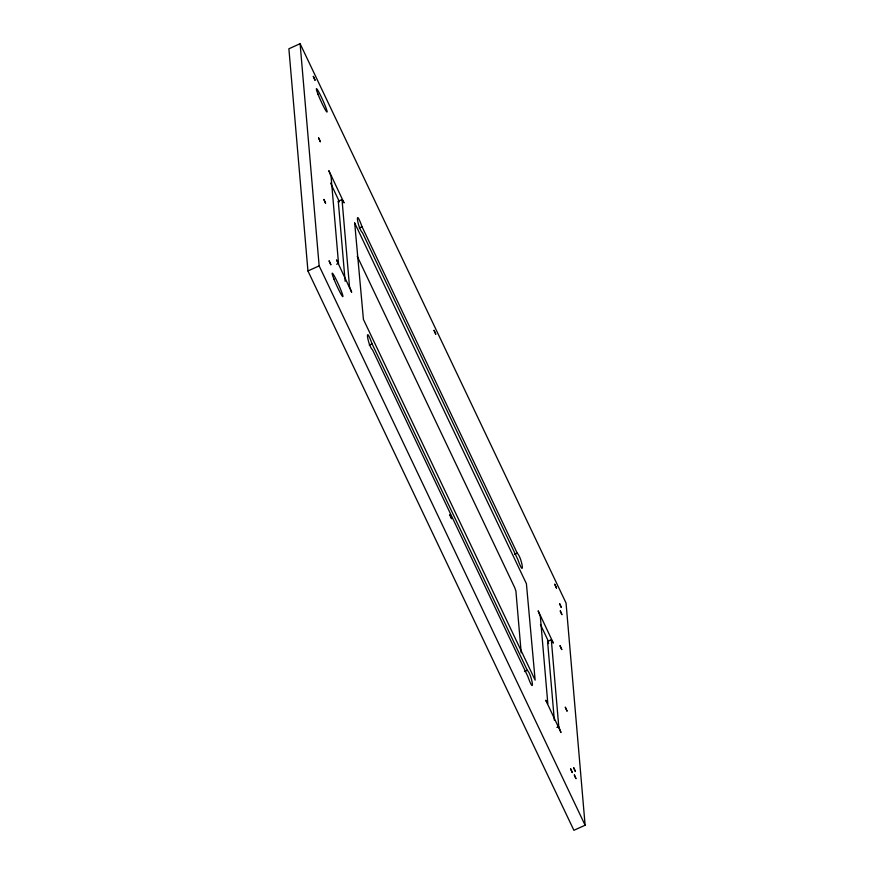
<?xml version="1.0" encoding="UTF-8"?>
<svg xmlns="http://www.w3.org/2000/svg" width="874" height="874" viewBox="0 0 874 874"><rect width="100%" height="100%" fill="white"/><g stroke="black" fill="none" stroke-linecap="round" stroke-linejoin="round"><path stroke-width="1.31" d="M517.244 553.187C522.117 557.71 525.503 580.948 517.725 559.251L362.502 232.779C357.63 228.256 354.276 205.073 362.022 226.716L517.244 553.187L514.436 554.455M527.284 670.271C532.113 674.761 535.62 698.129 527.809 676.4L372.586 349.939C367.746 345.449 364.25 322.08 372.062 343.81L527.284 670.271L524.476 671.549M300.11 43.7L288.89 48.78L307.943 270.951L573.89 830.3L585.11 825.22L566.057 603.049L300.11 43.7L319.152 265.871L585.11 825.22M345.143 281.319L338.282 201.26L342.018 199.567L344.072 202.899L328.853 170.638L331.071 176.526L338.511 263.369L336.643 264.221M359.214 227.994L362.022 226.716M307.943 270.951L319.152 265.871M369.254 345.077L372.062 343.81M554.324 720.143L547.572 641.45L551.319 639.757L553.362 643.078L538.155 610.817L540.361 616.716L547.812 703.559L545.758 700.227L560.977 732.488L558.759 726.589L551.319 639.757M556.891 727.441L558.759 726.589M548.643 643.559L547.572 641.45M338.282 201.26L338.839 202.397M338.511 263.369L336.545 259.895L351.676 292.298L349.469 286.399L342.018 199.567M330.58 183.092L339.167 201.282M540.449 624.484L548.457 641.461M357.204 256.213L514.731 587.667L515.9 590.977L521.199 652.802M313.329 76.42L315.022 80.179L313.329 76.42M318.606 137.939L320.288 141.686L318.606 137.939M323.872 199.447L325.565 203.194L323.872 199.447M329.148 260.955L330.842 264.713L329.148 260.955M354.691 222.99L363.42 319.403L535.139 680.125L526.41 583.712L354.691 222.99M434.061 330.35L435.744 334.097L434.061 330.35M449.881 514.873L451.563 518.632L449.881 514.873M554.793 584.269L556.476 588.016L554.793 584.269M559.633 603.705L561.327 607.463L559.633 603.705M560.256 610.948L561.949 614.706L560.332 611.013M560.059 645.777L561.753 649.524L560.059 645.777M565.336 707.284L567.018 711.043L565.336 707.284M570.613 768.792L572.295 772.55L570.613 768.792M573.705 767.733L575.387 771.491L573.705 767.733M574.316 774.976L576.01 778.723L574.393 775.041M317.994 94.184A12.87 1.038 65.6 0 0 326.963 112.036A12.87 1.038 65.6 0 0 320.201 94.72A12.87 1.038 65.6 0 0 317.994 94.184M333.912 279.014A12.87 1.038 65.6 0 0 342.816 296.625A12.87 1.038 65.6 0 0 335.9 279.046A12.87 1.038 65.6 0 0 333.912 279.014"/></g></svg>
